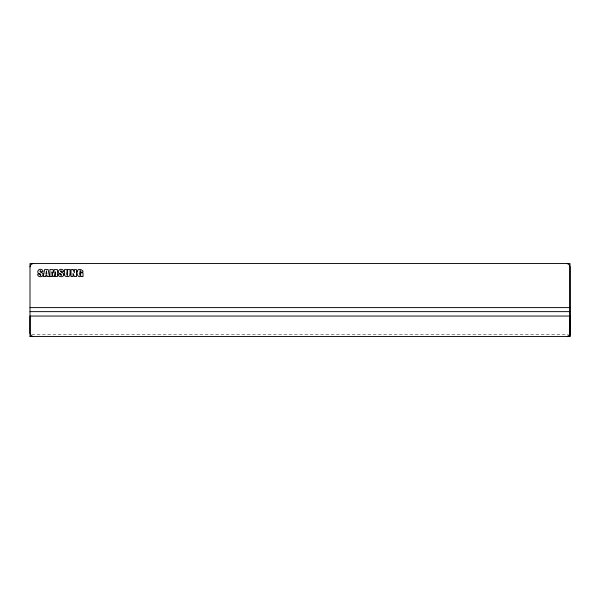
<?xml version="1.0" encoding="UTF-8"?>
<svg xmlns="http://www.w3.org/2000/svg" width="600" height="600" viewBox="0 0 600 600"><rect width="100%" height="100%" fill="white"/><g stroke="black" fill="none" stroke-linecap="round" stroke-linejoin="round"><path stroke-width="0.45" stroke-dasharray="3 2.25" d="M31.875 334.267L568.125 334.267"/><path stroke-width="0.9" d="M569.985 333.27L569.055 335.362L567.248 336.435L570 336.45L570 316.043L30 316.043L30.015 333.27L30.945 335.362L32.752 336.435L30 336.45L30 263.55L570 263.55L570 336.45L30 336.45M30 266.895L30.945 264.638L32.902 263.55M30 307.597L570 307.597M30 311.64L570 311.64M567.248 263.565L569.055 264.638L569.985 266.73L570 334.267M52.05 271.95L52.043 276.525L49.912 276.525L49.912 269.595L53.07 269.595L53.7 272.827L54.262 269.595L57.427 269.595L57.427 276.525L55.305 276.525L55.297 271.845L54.45 276.525L52.943 276.525L52.05 271.95M77.4 271.23C76.08 273.87 78.27 278.415 81.262 276.03L81.488 276.525L83.017 276.525L83.017 272.805L80.168 272.805L80.168 273.855L80.662 273.855L80.205 275.498L79.8 274.733L80.183 270.623L80.588 272.145C87.308 272.558 78.165 266.452 77.4 271.23M70.073 274.222L69.863 275.655L68.692 276.495L65.895 276.465L64.68 275.587L64.5 269.595L66.938 269.595C67.793 270.645 65.58 275.505 67.567 275.355L67.635 269.595L70.073 269.595L70.073 274.222M43.133 274.755C43.095 277.74 36.818 277.267 37.642 274.043L39.907 274.043L40.343 275.498L40.793 275.183L40.598 274.132C34.807 273.263 38.977 266.82 42.713 270.248L42.93 271.695L40.672 271.695L40.297 270.623C38.535 272.475 43.898 272.34 43.133 274.755M63.773 274.755C63.735 277.74 57.457 277.267 58.282 274.043L60.54 274.043L60.975 275.498L61.425 275.183L61.23 274.132C55.44 273.263 59.61 266.82 63.352 270.248L63.57 271.695L61.305 271.695L60.93 270.623C59.168 272.475 64.537 272.34 63.773 274.755M46.013 275.28L45.862 276.525L43.35 276.525L44.588 269.595L48.113 269.595L49.5 276.525L47.01 276.525L46.883 275.28L46.013 275.28M46.447 271.14L45.983 274.05L46.815 274.05L46.447 271.14M73.05 269.595L71.017 269.595L71.017 276.525L73.05 276.525L73.05 273.375L74.317 276.525L76.455 276.525L76.455 269.595L74.415 269.595L74.415 272.715L73.05 269.595"/></g></svg>
